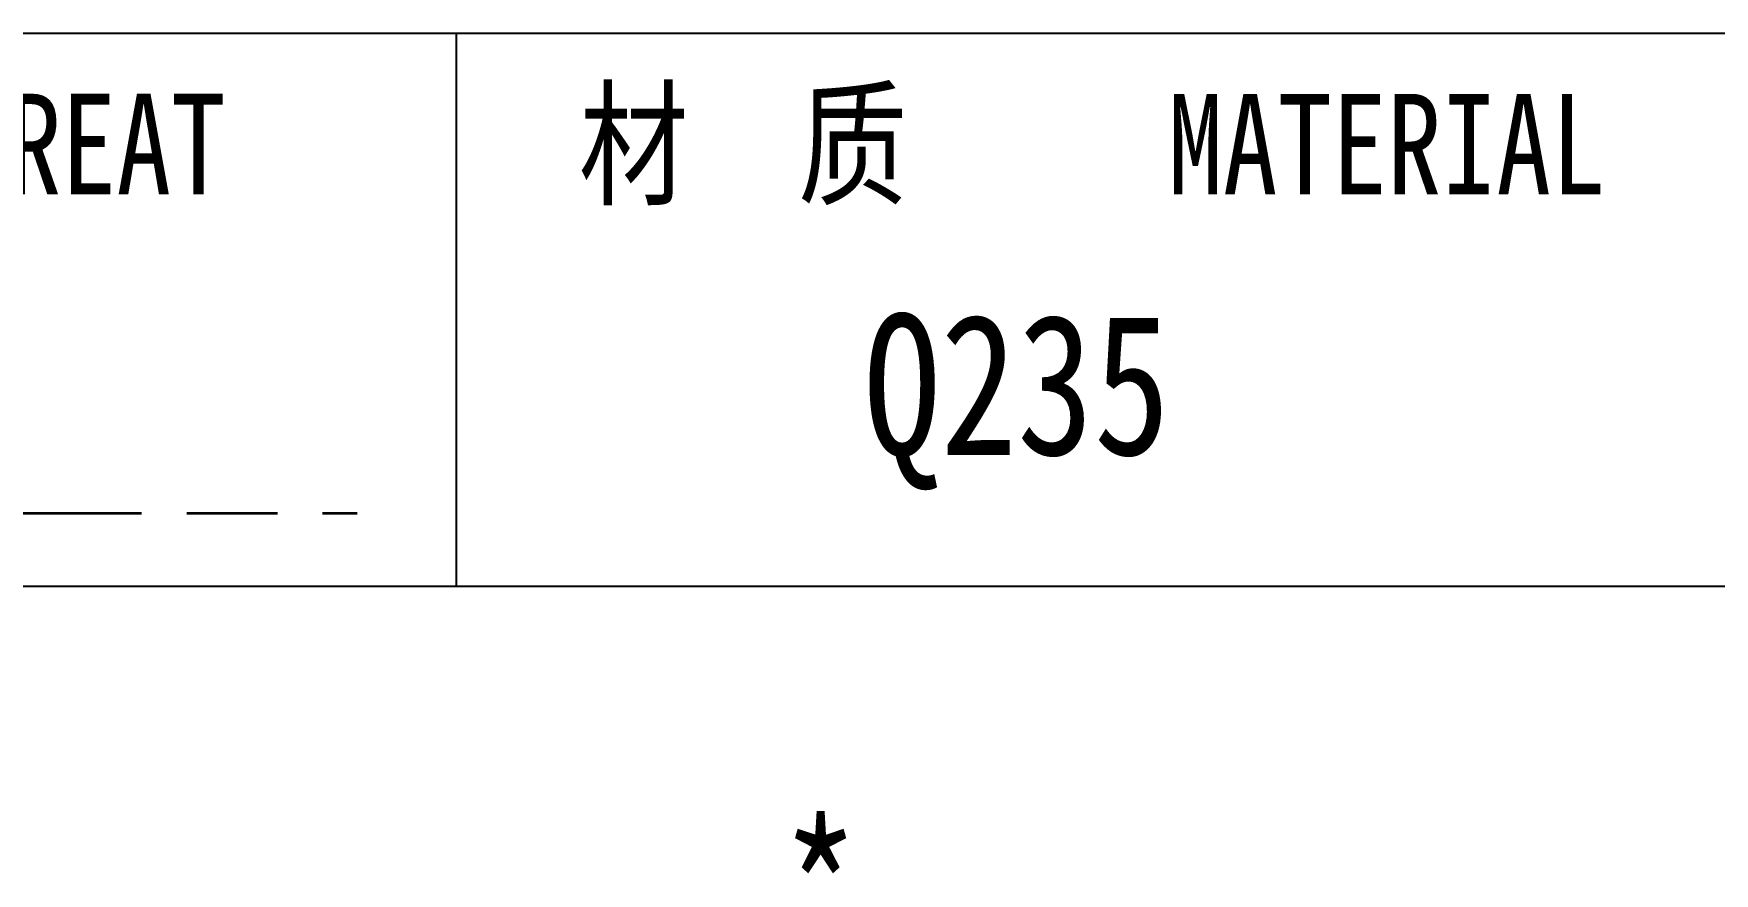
# Model space of a CAD drawing. Header units: millimetres. Extents: x -47800 to 104182, y -50696 to 46579.
# Drawn here: x -46467.38 to -46425.58, y 45998.93 to 46019.82 of the extents above; entities that cross this region are included whole.
import ezdxf
from ezdxf.enums import TextEntityAlignment as Align

# ---------------------------------------------------------------- set-up
doc = ezdxf.new("R2010")
doc.units = ezdxf.units.MM
doc.header["$LTSCALE"] = 0.5
doc.linetypes.add('AM_ISO08W050x2', pattern=[9, 6, -0.75, 1.5, -0.75])
for name, color, linetype in [('图\\M+19E79\\M+195B6\\M+18E9A', 7, 'Continuous'), ('材质', 7, 'Continuous'), ('表面处理', 7, 'Continuous')]:
    doc.layers.add(name, color=color, linetype=linetype)
doc.layers.add('图框', color=7, linetype='Continuous', lineweight=18)
doc.layers.add('粗点划线', color=6, linetype='AM_ISO08W050x2', lineweight=35)
doc.styles.add('国标', font='simfang.ttf', dxfattribs={"width": 0.8})

# ---------------------------------------------------------------- blocks, each defined once
blk = doc.blocks.new('GZDEH零件A3图框V01版')
at = {"layer": '图\\M+19E79\\M+195B6\\M+18E9A', "color": 7}
blk.add_line((3272.49, -1788.461), (3092.49, -1788.461), dxfattribs=at)
at = {"layer": '图\\M+19E79\\M+195B6\\M+18E9A', "color": 9}
for p, q in [((3272.49, -1788.461), (3092.49, -1788.461)), ((3124.99, -1788.461), (3124.99, -1802.211)), ((3181.99, -1802.211), (3092.49, -1802.211))]:
    blk.add_line(p, q, dxfattribs=at)
at = {"layer": '图\\M+19E79\\M+195B6\\M+18E9A', "color": 9, "style": '国标', "width": 0.8}
blk.add_text('材  质', height=2.5, dxfattribs=at).set_placement((3128.037, -1792.46))
for s, p in [('HEAT TREAT', (3112.454, -1792.456)), ('MATERIAL', (3148.136, -1792.46))]:
    blk.add_text(s, height=2.5, dxfattribs=at).set_placement(p, align=Align.CENTER)
blk = doc.blocks.new('DEH A3')
at = {"layer": '图框'}
blk.add_blockref('GZDEH零件A3图框V01版', (-2857.49, 1846.461), dxfattribs=at)

msp = doc.modelspace()

# ---------------------------------------------------------------- linework, layer by layer
at = {"layer": '粗点划线', "linetype": 'AM_ISO08W050x2', "ltscale": 3}
msp.add_line((-46487.192, 46007.894), (-46459.331, 46007.894), dxfattribs=at)

# ---------------------------------------------------------------- block references
at = {"layer": '图框'}
msp.add_blockref('DEH A3', (-46724.366, 45961.823), dxfattribs=at)

# ---------------------------------------------------------------- texts
at = {"layer": '材质', "color": 3, "style": '国标', "width": 0.8}
msp.add_text('Q235', height=3.5, dxfattribs=at).set_placement((-46446.73, 46009.344))
at = {"layer": '表面处理', "color": 3, "style": '国标', "width": 0.8}
msp.add_text('*', height=3.5, dxfattribs=at).set_placement((-46448.757, 45996.685))

doc.saveas('drawing.dxf')
